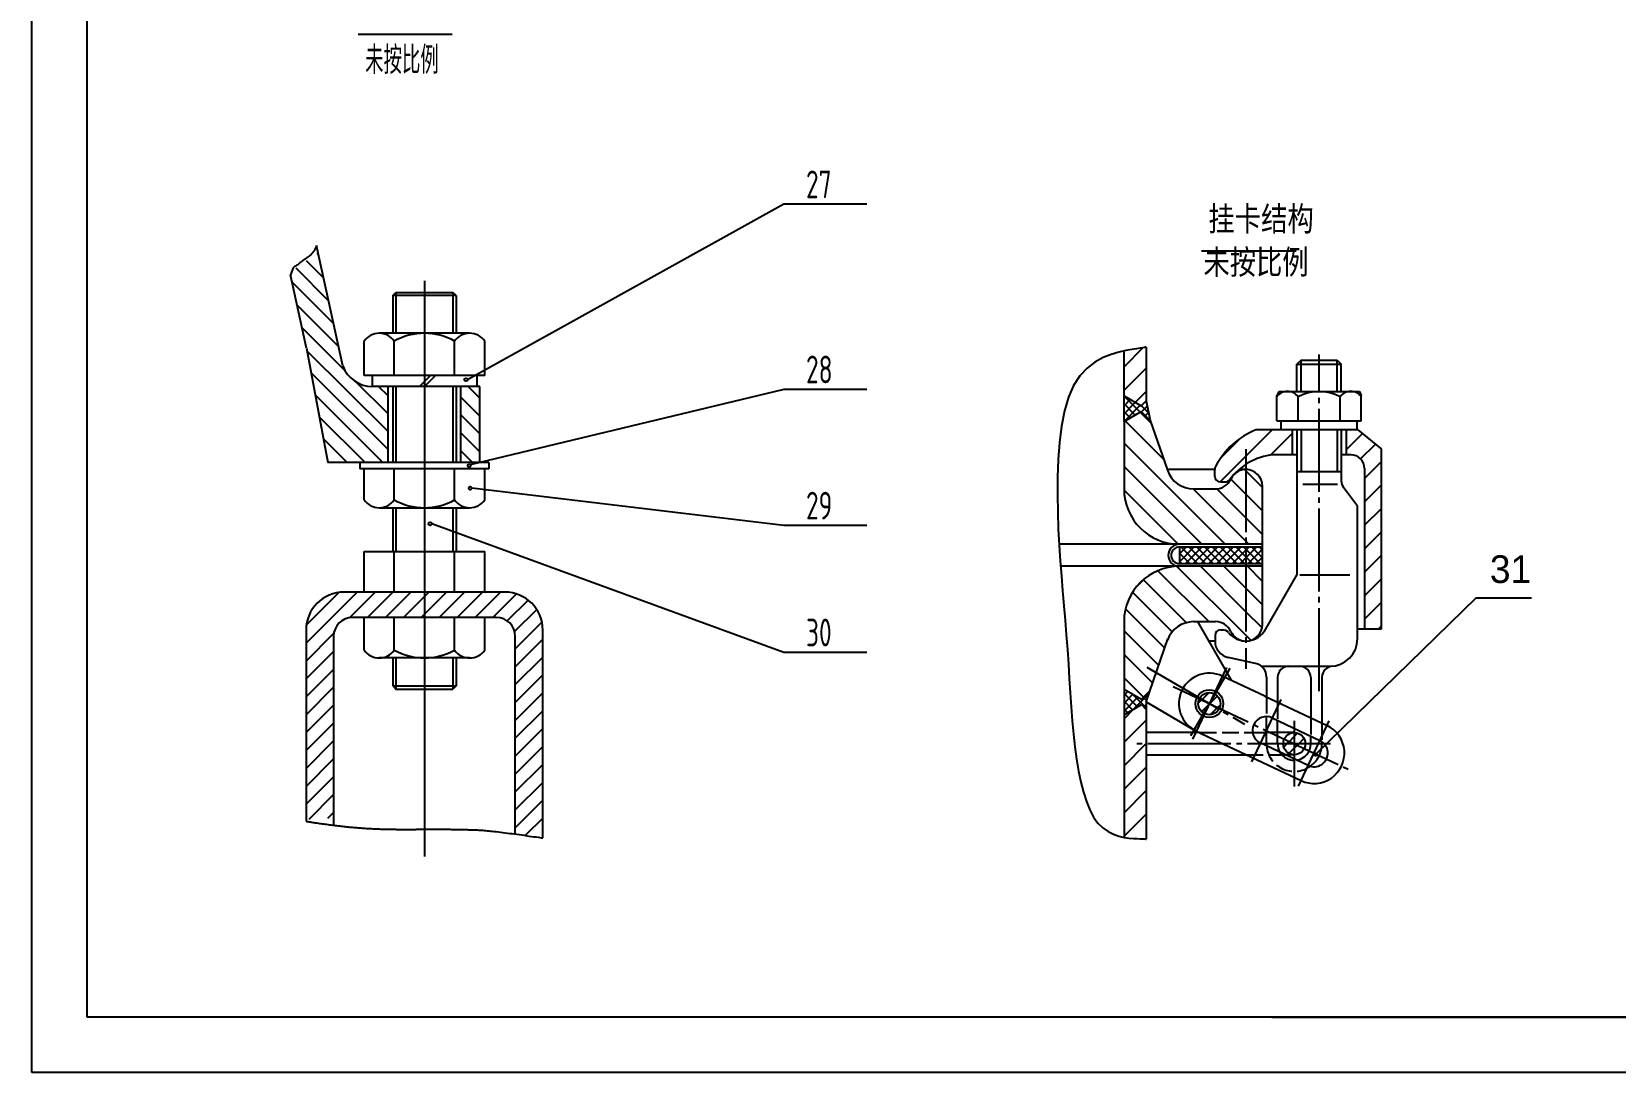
# Model space of a CAD drawing. Extents: x -1761 to -213, y -554 to 626.
# Drawn here: x -807.4 to -521.3, y -214.7 to -26.6 of the extents above; entities that cross this region are included whole.
import ezdxf

# ---------------------------------------------------------------- set-up
doc = ezdxf.new("R2010")
doc.units = 0
doc.linetypes.add('DASHDOT', pattern=[18, 15, -1, 1, -1])
doc.linetypes.add('DASHED', pattern=[4, 3, -1])
doc.layers.get('0').update_dxf_attribs({"color": 8, "linetype": 'CONTINUOUS'})
for name, color, linetype in [('0-EQUIPMENT', 7, 'CONTINUOUS'), ('1', 8, 'CONTINUOUS'), ('2', 94, 'DASHDOT'), ('3', 2, 'DASHED'), ('85', 7, 'CONTINUOUS')]:
    doc.layers.add(name, color=color, linetype=linetype)
doc.styles.add('HZTXT', font='tssdeng.shx', dxfattribs={"width": 0.8, "bigfont": 'tssdchn.shx'})
doc.styles.add('STYLE1', font='cadt_en.shx', dxfattribs={"bigfont": 'cadt_hz.shx'})

# ---------------------------------------------------------------- blocks, each defined once
blk = doc.blocks.new('*U99')
for p, q in [((-596.03, -66.23), (-578.98, -66.23, 1)), ((-613.84, -85.56), (-615.31, -86.36)), ((-612.38, -84.97), (-613.84, -85.56)), ((-610.99, -84.57), (-612.38, -84.97)), ((-609.72, -84.29), (-610.99, -84.57)), ((-610.05, -87.2), (-606.61, -83.76)), ((-608.64, -84.1), (-609.72, -84.29)), ((-607.79, -83.96), (-608.64, -84.1)), ((-607.14, -83.85), (-607.79, -83.96)), ((-606.68, -83.78), (-607.14, -83.85)), ((-606.37, -83.72), (-606.68, -83.78)), ((-606.19, -83.69), (-606.37, -83.72)), ((-606.09, -83.68), (-606.19, -83.69)), ((-606.06, -83.67), (-606.09, -83.68)), ((-616.72, -87.44), (-618.03, -88.83)), ((-615.31, -86.36), (-616.72, -87.44)), ((-610.05, -91.45), (-606.05, -87.45)), ((-578.06, -91.66), (-578.06, -86.02)), ((-571.56, -91.66), (-571.56, -86.02)), ((-619.17, -90.58), (-620.09, -92.71)), ((-618.03, -88.83), (-619.17, -90.58)), ((-620.09, -92.71), (-620.81, -95.19)), ((-607.15, -95.42), (-610.05, -92.52)), ((-610.05, -92.86), (-609.8, -92.61)), ((-610.05, -94.27), (-608.91, -93.13)), ((-610.05, -95.69), (-608.01, -93.65)), ((-608.05, -95.94), (-610.05, -93.93)), ((-610.02, -97.08), (-607.11, -94.17)), ((-608.01, -93.65), (-606.05, -91.69)), ((-605.6, -95.56), (-606.91, -94.25)), ((-606.88, -95.34), (-605.86, -94.32)), ((-620.81, -95.19), (-621.34, -97.94)), ((-608.94, -96.45), (-610.05, -95.35)), ((-609.84, -96.97), (-610.05, -96.76)), ((-602.9, -103.91), (-609.84, -96.97)), ((-605.14, -97.43), (-607.15, -95.42)), ((-606.17, -96.05), (-605.61, -95.49)), ((-621.34, -97.94), (-621.72, -100.89)), ((-583.28, -98.62), (-592.68, -108.02)), ((-583.6, -103.18), (-579.68, -99.25)), ((-578.06, -98.62), (-578.06, -106.18)), ((-571.56, -98.62), (-571.56, -106.18)), ((-569.94, -102.25), (-566.98, -99.29)), ((-621.72, -100.89), (-621.95, -103.99)), ((-591.77, -119.28), (-610.05, -101)), ((-567.31, -103.86), (-564.63, -101.18)), ((-621.95, -103.99), (-622.07, -107.17)), ((-596.02, -119.28), (-610.05, -105.25)), ((-588.29, -105.79), (-585.05, -109.03)), ((-566.59, -107.38), (-563.59, -104.38)), ((-622.07, -107.17), (-622.09, -110.35)), ((-590.78, -107.54), (-585.05, -113.28)), ((-566.59, -111.62), (-563.59, -108.62)), ((-622.09, -110.35), (-622.03, -113.49)), ((-600.26, -119.28), (-610.05, -109.49)), ((-597.53, -109.28), (-587.53, -119.28)), ((-593.29, -109.28), (-585.05, -117.52)), ((-622.03, -113.49), (-621.92, -116.51)), ((-566.59, -115.87), (-563.59, -112.87)), ((-621.92, -116.51), (-621.76, -119.43)), ((-566.59, -120.11), (-563.59, -117.11)), ((-621.76, -119.43), (-621.58, -122.27)), ((-600.05, -122.46), (-597.37, -119.78)), ((-600.05, -121.04), (-598.79, -119.78)), ((-596.76, -122.78), (-599.76, -119.78)), ((-598.96, -122.78), (-595.96, -119.78)), ((-595.34, -122.78), (-598.34, -119.78)), ((-597.55, -122.78), (-594.55, -119.78)), ((-593.93, -122.78), (-596.93, -119.78)), ((-596.13, -122.78), (-593.13, -119.78)), ((-592.52, -122.78), (-595.52, -119.78)), ((-594.72, -122.78), (-591.72, -119.78, 6.28)), ((-591.1, -122.78), (-594.1, -119.78)), ((-593.3, -122.78), (-590.3, -119.78)), ((-589.69, -122.78), (-592.69, -119.78)), ((-591.89, -122.78), (-588.89, -119.78, 1)), ((-588.27, -122.78), (-591.27, -119.78)), ((-588.05, -121.59), (-589.86, -119.78)), ((-588.05, -120.18), (-588.44, -119.78)), ((-588.05, -121.77), (-586.06, -119.78)), ((-588.05, -120.36), (-587.47, -119.78)), ((-585.05, -121.76), (-587.03, -119.78)), ((-585.05, -120.35), (-585.62, -119.78)), ((-621.58, -122.27), (-621.36, -125.03)), ((-598.17, -122.78), (-600.05, -120.9)), ((-599.59, -122.78), (-600.05, -122.32)), ((-590.47, -122.78), (-588.05, -120.36)), ((-589.06, -122.78), (-588.05, -121.77)), ((-585.44, -122.78), (-588.05, -120.18)), ((-586.86, -122.78), (-588.05, -121.59)), ((-587.65, -122.78), (-585.05, -120.19)), ((-586.23, -122.78), (-585.05, -121.6)), ((-566.59, -124.35), (-563.59, -121.35)), ((-621.36, -125.03), (-621.14, -127.73)), ((-598.81, -133.46), (-606.55, -125.72)), ((-594.74, -133.28), (-603.95, -124.07)), ((-588.05, -135.73), (-600.49, -123.29)), ((-588.05, -131.49), (-596.26, -123.28)), ((-588.05, -127.25), (-592.02, -123.28)), ((-585.05, -126), (-587.77, -123.28)), ((-566.59, -128.59), (-563.59, -125.59)), ((-621.14, -127.73), (-620.91, -130.4)), ((-601.37, -135.14), (-608.53, -127.98)), ((-585.05, -130.25), (-588.05, -127.25)), ((-620.91, -130.4), (-620.68, -133.04)), ((-602.7, -138.06), (-609.78, -130.97)), ((-585.12, -134.42), (-588.05, -131.49)), ((-546.46, -128.96), (-575.48, -157.3)), ((-566.59, -132.84), (-563.59, -129.84)), ((-620.68, -133.04), (-620.47, -135.67)), ((-564.17, -134.66), (-563.59, -134.08)), ((-620.47, -135.67), (-620.27, -138.31)), ((-603.78, -141.21), (-610.05, -134.95)), ((-587.14, -136.64), (-588.05, -135.73)), ((-620.27, -138.31), (-620.1, -140.95)), ((-604.87, -144.37), (-610.05, -139.19)), ((-620.1, -140.95), (-619.93, -143.56)), ((-619.93, -143.56), (-619.76, -146.15)), ((-606.55, -146.93), (-610.05, -143.43)), ((-610.05, -146.6), (-609.34, -145.89)), ((-619.76, -146.15), (-619.58, -148.69)), ((-619.58, -148.69), (-619.39, -151.18)), ((-607.62, -148.69), (-610.05, -146.26)), ((-610.05, -148.01), (-608.44, -146.4)), ((-610.05, -149.43), (-607.54, -146.92)), ((-608.52, -149.21), (-610.05, -147.67)), ((-606.05, -148.84), (-608.57, -146.33)), ((-608.27, -149.06), (-605.56, -146.35)), ((-605.96, -147.52), (-606.55, -146.93)), ((-606.49, -148.7), (-606.05, -148.26)), ((-596.64, -148.04), (-596.03, -147.43, 6.28)), ((-596.03, -147.43), (-595.93, -147.33)), ((-596.02, -149.54), (-594.75, -148.27)), ((-595.93, -147.33), (-594.69, -146.09, 6.28)), ((-594.71, -148.23), (-594.59, -148.11)), ((-594.59, -148.11), (-593.19, -146.71)), ((-594.59, -148.11), (-594.59, -148.11)), ((-593.15, -148.79), (-592.65, -148.29)), ((-619.39, -151.18), (-619.16, -153.59)), ((-610.05, -150.84), (-608.27, -149.06)), ((-609.41, -149.72), (-610.05, -149.09)), ((-610.05, -155.09), (-606.05, -151.09)), ((-594.43, -150.08), (-593.26, -148.9)), ((-593.26, -148.9), (-593.15, -148.79)), ((-619.16, -153.59), (-618.91, -155.92)), ((-580.18, -154.92), (-579.31, -154.04)), ((-579.31, -154.04), (-578.7, -153.43)), ((-578.49, -155.34), (-577.54, -154.4)), ((-618.91, -155.92), (-618.61, -158.16)), ((-610.05, -159.33), (-606.05, -155.33)), ((-581.21, -155.95), (-580.61, -155.34)), ((-580.61, -155.34), (-580.18, -154.92)), ((-580.25, -157.1), (-579.31, -156.16)), ((-579.31, -156.16), (-578.74, -155.6)), ((-578.74, -155.6), (-578.49, -155.34)), ((-618.61, -158.16), (-618.26, -160.28)), ((-610.05, -163.57), (-606.05, -159.57)), ((-618.26, -160.28), (-617.85, -162.27)), ((-617.85, -162.27), (-617.38, -164.11)), ((-617.38, -164.11), (-616.85, -165.79)), ((-616.85, -165.79), (-616.23, -167.29)), ((-610.05, -167.81), (-606.05, -163.81)), ((-616.23, -167.29), (-615.54, -168.59)), ((-615.54, -168.59), (-614.75, -169.68)), ((-610.05, -172.06), (-606.05, -168.06)), ((-614.75, -169.68), (-613.88, -170.54)), ((-613.88, -170.54), (-612.94, -171.21)), ((-612.94, -171.21), (-611.96, -171.7)), ((-611.96, -171.7), (-610.99, -172.04)), ((-610.99, -172.04), (-610.04, -172.26)), ((-610.04, -172.26), (-609.15, -172.39)), ((-609.15, -172.39), (-608.35, -172.46)), ((-608.35, -172.46), (-607.67, -172.5)), ((-607.67, -172.5), (-607.14, -172.52)), ((-607.14, -172.52), (-606.73, -172.54)), ((-606.73, -172.54), (-606.45, -172.55)), ((-606.45, -172.55), (-606.25, -172.56)), ((-606.25, -172.56), (-606.14, -172.57)), ((-606.14, -172.57), (-606.05, -172.57))]:
    blk.add_line(p, q)
blk.add_circle((-575.48, -157.3), 0.25)
at = {"layer": '2'}
for p, q in [((-606.05, -83.67), (-606.06, -83.67)), ((-574.81, -145.82), (-574.81, -85.02)), ((-605.97, -93.77), (-606.2, -93.54)), ((-605.46, -96.76), (-605.37, -96.66)), ((-592.56, -103.65), (-589.06, -100.15)), ((-588.05, -102.08), (-588.05, -141.83)), ((-605.93, -141.48), (-588.26, -151.82)), ((-590.93, -141.75), (-598.06, -153.93)), ((-591.55, -141.54), (-597.68, -154.53)), ((-601.18, -145), (-569.24, -160.09)), ((-605.6, -146.47), (-605.85, -146.22)), ((-581.71, -147.34), (-587.04, -158.6)), ((-579.31, -151.2), (-579.31, -163.06)), ((-578.56, -163.01), (-572.97, -151.19)), ((-572.75, -155.34), (-607.9, -155.34)), ((-606.08, -172.57), (-606.05, -172.57))]:
    blk.add_line(p, q, dxfattribs=at)
at = {"layer": '3'}
for p, q in [((-584.31, -146.89), (-584.31, -150.44, 6.28)), ((-582.31, -147.83), (-582.31, -151.15)), ((-576.31, -150.67), (-576.31, -153.98)), ((-596.33, -153.34), (-586.83, -153.34)), ((-582.31, -153.34), (-584.31, -153.34)), ((-574.31, -151.61), (-574.31, -154.97)), ((-587.93, -157.34), (-580.91, -157.34))]:
    blk.add_line(p, q, dxfattribs=at)
for radius, start, end in [(5, 184.6006, 305.2449), (3, 210.8689, 278.5498)]:
    blk.add_arc((-579.31, -155.34), radius, start, end, dxfattribs=at)
at = {"layer": '85'}
for p, q in [((-610.05, -97.09), (-610.05, -84.36)), ((-606.05, -83.67), (-606.05, -93.39, 6.28)), ((-578.06, -86.02), (-578.81, -86.77)), ((-578.81, -91.66), (-578.81, -86.77)), ((-578.81, -86.77), (-570.81, -86.77)), ((-578.06, -86.02), (-571.56, -86.02, 6.28)), ((-571.56, -86.02), (-570.81, -86.77)), ((-570.81, -91.66), (-570.81, -86.77)), ((-610.05, -92.47), (-606.93, -94.27, 6.28)), ((-606.93, -94.27), (-606.05, -93.39)), ((-606.05, -93.39), (-605.32, -96.9)), ((-582.08, -91.66), (-582.43, -92.41, 6.28)), ((-582.43, -96.99), (-582.43, -92.41)), ((-582.08, -91.66), (-567.54, -91.66)), ((-578.62, -96.99), (-578.62, -92.66)), ((-571, -96.99), (-571, -92.66)), ((-567.54, -91.66), (-567.19, -92.41)), ((-567.19, -96.99), (-567.19, -92.41)), ((-610.05, -97.09), (-606.93, -95.29, 6.28)), ((-610.05, -97.09), (-610.05, -109.28)), ((-606.93, -95.29), (-605.32, -96.9)), ((-605.32, -96.9), (-602.21, -105.91)), ((-582.43, -96.99), (-567.19, -96.99)), ((-581.72, -96.99), (-581.72, -98.62)), ((-567.93, -98.62), (-567.93, -96.99)), ((-567.81, -98.62), (-586.22, -98.62)), ((-579.68, -98.62), (-579.68, -103.12)), ((-578.81, -98.62), (-578.81, -124.77)), ((-570.81, -98.62), (-570.81, -107.81, 6.28)), ((-569.94, -98.62), (-569.94, -103.12)), ((-567.81, -98.62), (-563.59, -102.02)), ((-563.59, -102.02), (-563.59, -134.66)), ((-593.65, -105.78), (-602.26, -105.78, 6.28)), ((-593.65, -107.02), (-593.65, -105.78, 6.28)), ((-588.05, -105.78), (-589.27, -105.78)), ((-578.81, -103.12), (-583.15, -103.12)), ((-569.09, -103.12), (-570.81, -103.12)), ((-566.59, -105.62), (-566.59, -134.66)), ((-592.65, -108.02), (-591.76, -108.02, 6.28)), ((-570.81, -106.18), (-578.81, -106.18)), ((-571.51, -108.5), (-577.73, -108.5)), ((-597.49, -109.28), (-593, -109.28)), ((-585.05, -119.28), (-585.05, -108.78)), ((-567.87, -112.41), (-570.41, -109.01)), ((-585.05, -133.78), (-585.05, -114.02)), ((-567.87, -136.34), (-567.87, -112.41, 6.28)), ((-585.05, -119.28), (-621.77, -119.28)), ((-600.05, -119.78), (-600.05, -122.78)), ((-600.05, -119.78), (-585.05, -119.78)), ((-600.05, -122.78), (-585.05, -122.78)), ((-585.05, -123.28), (-621.5, -123.28)), ((-607.8, -126.96), (-606.37, -125.53)), ((-578.81, -124.77), (-584.8, -135.12)), ((-578.29, -124.81), (-569.27, -124.81)), ((-546.46, -128.96), (-536.46, -128.96, 1)), ((-610.05, -133.28), (-610.05, -145.47)), ((-597.49, -133.28), (-593.5, -133.28)), ((-596.69, -133.37), (-590.72, -143.86)), ((-606.05, -147.78), (-602.12, -136.37)), ((-593.61, -136.78), (-594.75, -136.78)), ((-593.61, -135.76), (-593.61, -136.82)), ((-592.61, -134.76), (-592.11, -134.76, 6.28)), ((-584.8, -135.11), (-584.8, -135.12)), ((-563.59, -134.66), (-567.87, -134.66, 6.28)), ((-586.27, -140.85), (-591.25, -139.75, 6.28)), ((-585.24, -141.34), (-572.87, -141.34)), ((-610.05, -145.47), (-606.91, -147.29)), ((-610.05, -145.47), (-610.05, -172.26)), ((-606.91, -147.29), (-605.34, -145.71)), ((-584.59, -146.75), (-592.29, -143.11, 6.28)), ((-584.31, -143.29), (-584.31, -146.89, 6.28)), ((-582.31, -143.34), (-582.31, -147.83)), ((-576.31, -143.34), (-576.31, -150.67)), ((-574.31, -143.34), (-574.31, -151.61)), ((-610.05, -150.09), (-606.91, -148.28, 6.28)), ((-606.91, -148.28), (-606.05, -149.14)), ((-606.05, -147.78), (-597.42, -152.83)), ((-606.05, -147.78), (-606.05, -172.57)), ((-584.59, -146.75), (-573.38, -152.05, 6.28)), ((-584.31, -155.34), (-584.31, -150.44, 6.28)), ((-583.29, -150.68), (-574.66, -154.76)), ((-582.31, -155.34), (-582.31, -151.15)), ((-596.33, -153.34), (-606.05, -153.34)), ((-596.99, -153.06), (-578.08, -161.99, 6.28)), ((-586.83, -153.34), (-584.31, -153.34)), ((-579.31, -153.34), (-582.31, -153.34)), ((-576.31, -155.34), (-576.31, -154.08, 6.28)), ((-576.8, -159.28), (-585.43, -155.2, 6.28)), ((-574.31, -155.34), (-574.31, -154.97)), ((-606.05, -157.34), (-587.93, -157.34)), ((-579.31, -157.34), (-580.91, -157.34))]:
    blk.add_line(p, q, dxfattribs=at)
for centre, radius in [((-594.64, -148.09), 2.5), ((-594.64, -148.09), 2.5), ((-594.64, -148.09), 2), ((-579.31, -155.34), 2)]:
    blk.add_circle(centre, radius, dxfattribs=at)
for centre, radius, start, end in [((-580.52, -93.97), 2.32, 34.6147, 145.3853), ((-574.81, -99.42), 7.76, 60.5915, 119.4085), ((-569.09, -93.97), 2.32, 34.6147, 145.3853), ((-580.95, -111.76), 14.15, 111.8472, 152.5271), ((-581.11, -112.06), 14.16, 153.65, 153.7022), ((-592.65, -105.74), 1, 149.0834, 182.4091), ((-581.95, -114.23), 11.18, 96.1907, 143.6292), ((-588.05, -108.78), 3, 83.3064, 155.3757), ((-588.05, -108.78), 3, 0, 90), ((-569.09, -105.62), 2.5, 0, 90), ((-597.49, -104.28), 5, 199.0256, 270), ((-592.65, -107.02), 1, 180, 270), ((-593.5, -106.28), 3, 270, 335.3757), ((-591.76, -107.02), 1, 270, 323.6888), ((-568.81, -107.81), 2, 180, 216.7373), ((-600.05, -109.28), 10, 180, 270), ((-600.05, -121.28), 2, 90, 270), ((-600.05, -121.28), 1.5, 90, 270), ((-600.05, -133.28), 10, 90, 180), ((-597.49, -138.28), 5, 90, 160.9744), ((-593.5, -136.28), 3, 24.6243, 90), ((-588.05, -133.78), 3, 270, 360), ((-592.61, -135.76), 1, 90, 180), ((-590.61, -136.82), 3, 180, 257.5323), ((-592.31, -136.26), 1.5, 39.2375, 90), ((-588.05, -132.78), 4, 219.3396, 324.3715), ((-588.05, -133.78), 3, 204.6243, 276.6936), ((-572.87, -136.34), 5, 270, 360), ((-594.64, -148.09), 5.5, 64.7094, 244.7094), ((-586.81, -143.29), 2.5, 0, 77.5323), ((-580.31, -143.34), 2, 90, 180), ((-578.31, -143.34), 2, 0, 90), ((-572.31, -143.34), 2, 90, 180), ((-584.36, -152.94), 2.5, 64.7094, 244.7094), ((-575.73, -157.02), 5.5, 244.7094, 424.7094), ((-579.31, -155.34), 5, 180, 184.6006), ((-579.31, -155.34), 3, 180, 210.8689), ((-579.31, -155.34), 3, 278.5498, 360), ((-575.73, -157.02), 2.5, 244.7094, 424.7094), ((-579.31, -155.34), 5, 305.2449, 360)]:
    blk.add_arc(centre, radius, start, end, dxfattribs=at)
at = {"style": 'STYLE1', "width": 1.003}
for s, p in [('挂卡结构', (-594.82, -63.14)), ('31', (-543.96, -126.29))]:
    blk.add_text(s, height=5, dxfattribs=at).set_placement(p)
blk = doc.blocks.new('*U149')
for p, q in [((-726.41, -92.88), (-728.52, -90.78)), ((-726.41, -96.12), (-729.84, -92.69)), ((-726.41, -99.35), (-729.84, -95.92)), ((-726.41, -102.59), (-729.84, -99.16)), ((-727.73, -104.5), (-729.84, -102.39, 1))]:
    blk.add_line(p, q)
blk = doc.blocks.new('*U150')
for p, q in [((-754.62, -71.14), (-757.69, -68.07)), ((-755.52, -67.01), (-755.79, -66.74)), ((-753.72, -75.27), (-759.6, -69.4)), ((-752.83, -79.4), (-760.3, -71.93)), ((-751.93, -83.54), (-759.4, -76.06)), ((-750.73, -87.97), (-758.51, -80.19)), ((-742.99, -98.94), (-757.63, -84.31)), ((-742.99, -102.18), (-756.89, -88.28)), ((-742.99, -95.71), (-748.72, -89.98)), ((-742.99, -92.47), (-744.69, -90.78)), ((-743.9, -104.5), (-756.14, -92.26)), ((-747.14, -104.5), (-755.4, -96.24)), ((-750.37, -104.5), (-754.66, -100.22)), ((-753.61, -104.5), (-753.91, -104.19, 1))]:
    blk.add_line(p, q)
blk = doc.blocks.new('*U151')
for p, q in [((-756.1, -65.74), (-756.14, -65.82)), ((-756.06, -65.66), (-756.1, -65.74)), ((-756.03, -65.59), (-756.06, -65.66)), ((-755.99, -65.52), (-756.03, -65.59)), ((-755.96, -65.45), (-755.99, -65.52)), ((-755.93, -65.39), (-755.96, -65.45)), ((-755.91, -65.34), (-755.93, -65.39)), ((-755.89, -65.3), (-755.91, -65.34, 1)), ((-759.1, -68.6), (-759.17, -68.65)), ((-759.03, -68.54), (-759.1, -68.6)), ((-758.96, -68.49), (-759.03, -68.54)), ((-758.9, -68.43), (-758.96, -68.49)), ((-758.83, -68.38), (-758.9, -68.43)), ((-758.76, -68.33), (-758.83, -68.38)), ((-758.69, -68.27), (-758.76, -68.33)), ((-758.62, -68.22), (-758.69, -68.27)), ((-758.55, -68.17), (-758.62, -68.22)), ((-758.48, -68.12), (-758.55, -68.17)), ((-758.41, -68.06), (-758.48, -68.12)), ((-758.34, -68.01), (-758.41, -68.06)), ((-758.26, -67.96), (-758.34, -68.01)), ((-758.19, -67.91), (-758.26, -67.96)), ((-758.12, -67.86), (-758.19, -67.91)), ((-758.05, -67.81), (-758.12, -67.86)), ((-757.98, -67.77), (-758.05, -67.81)), ((-757.91, -67.72), (-757.98, -67.77)), ((-757.84, -67.67), (-757.91, -67.72)), ((-757.77, -67.63), (-757.84, -67.67)), ((-757.7, -67.58), (-757.77, -67.63)), ((-757.63, -67.54), (-757.7, -67.58)), ((-757.56, -67.49), (-757.63, -67.54)), ((-757.49, -67.44), (-757.56, -67.49)), ((-757.42, -67.4), (-757.49, -67.44)), ((-757.36, -67.35), (-757.42, -67.4)), ((-757.29, -67.3), (-757.36, -67.35)), ((-757.22, -67.25), (-757.29, -67.3)), ((-757.16, -67.19), (-757.22, -67.25)), ((-757.1, -67.14), (-757.16, -67.19)), ((-757.03, -67.08), (-757.1, -67.14)), ((-756.97, -67.02), (-757.03, -67.08)), ((-756.91, -66.96), (-756.97, -67.02)), ((-756.85, -66.89), (-756.91, -66.96)), ((-756.79, -66.82), (-756.85, -66.89)), ((-756.73, -66.75), (-756.79, -66.82)), ((-756.67, -66.68), (-756.73, -66.75)), ((-756.62, -66.61), (-756.67, -66.68)), ((-756.56, -66.53), (-756.62, -66.61)), ((-756.51, -66.45), (-756.56, -66.53)), ((-756.46, -66.37), (-756.51, -66.45)), ((-756.41, -66.3), (-756.46, -66.37)), ((-756.36, -66.22), (-756.41, -66.3)), ((-756.32, -66.14), (-756.36, -66.22)), ((-756.27, -66.06), (-756.32, -66.14)), ((-756.23, -65.98), (-756.27, -66.06)), ((-756.18, -65.9), (-756.23, -65.98)), ((-756.14, -65.82), (-756.18, -65.9)), ((-760.55, -70.45), (-760.59, -70.58)), ((-760.5, -70.3), (-760.55, -70.45)), ((-760.44, -70.14), (-760.5, -70.3)), ((-760.37, -69.96), (-760.44, -70.14)), ((-760.31, -69.79), (-760.37, -69.96)), ((-760.24, -69.63), (-760.31, -69.79)), ((-760.17, -69.48), (-760.24, -69.63)), ((-760.11, -69.36), (-760.17, -69.48)), ((-760.05, -69.26), (-760.11, -69.36)), ((-759.99, -69.19), (-760.05, -69.26)), ((-759.94, -69.14), (-759.99, -69.19)), ((-759.88, -69.11), (-759.94, -69.14)), ((-759.83, -69.09), (-759.88, -69.11)), ((-759.78, -69.07), (-759.83, -69.09)), ((-759.73, -69.06), (-759.78, -69.07)), ((-759.67, -69.04), (-759.73, -69.06)), ((-759.62, -69.01), (-759.67, -69.04)), ((-759.56, -68.97), (-759.62, -69.01)), ((-759.5, -68.93), (-759.56, -68.97)), ((-759.43, -68.88), (-759.5, -68.93)), ((-759.37, -68.83), (-759.43, -68.88)), ((-759.3, -68.77), (-759.37, -68.83)), ((-759.23, -68.71), (-759.3, -68.77)), ((-759.17, -68.65), (-759.23, -68.71))]:
    blk.add_line(p, q)
blk = doc.blocks.new('*U152')
for p, q in [((-757.8, -169.36), (-757.69, -169.38, 1)), ((-757.69, -169.38), (-757.55, -169.4)), ((-757.55, -169.4), (-757.39, -169.42)), ((-757.39, -169.42), (-757.22, -169.45)), ((-757.22, -169.45), (-757.02, -169.48)), ((-757.02, -169.48), (-756.81, -169.51)), ((-756.81, -169.51), (-756.59, -169.55)), ((-756.59, -169.55), (-756.36, -169.58)), ((-756.36, -169.58), (-756.13, -169.62)), ((-756.13, -169.62), (-755.88, -169.66)), ((-755.88, -169.66), (-755.63, -169.69)), ((-755.63, -169.69), (-755.38, -169.73)), ((-755.38, -169.73), (-755.12, -169.77)), ((-755.12, -169.77), (-754.86, -169.8)), ((-754.86, -169.8), (-754.6, -169.84)), ((-754.6, -169.84), (-754.34, -169.88)), ((-754.34, -169.88), (-754.08, -169.91)), ((-754.08, -169.91), (-753.83, -169.95)), ((-753.83, -169.95), (-753.57, -169.98)), ((-753.57, -169.98), (-753.31, -170.01)), ((-753.31, -170.01), (-753.05, -170.05)), ((-753.05, -170.05), (-752.79, -170.08)), ((-752.79, -170.08), (-752.54, -170.11)), ((-752.54, -170.11), (-752.28, -170.14)), ((-752.28, -170.14), (-752.02, -170.17)), ((-752.02, -170.17), (-751.76, -170.2)), ((-751.76, -170.2), (-751.5, -170.23)), ((-751.5, -170.23), (-751.24, -170.26)), ((-751.24, -170.26), (-750.98, -170.29)), ((-750.98, -170.29), (-750.73, -170.32)), ((-750.73, -170.32), (-750.47, -170.34)), ((-750.47, -170.34), (-750.21, -170.37)), ((-750.21, -170.37), (-749.95, -170.4)), ((-749.95, -170.4), (-749.7, -170.42)), ((-749.7, -170.42), (-749.44, -170.45)), ((-749.44, -170.45), (-749.19, -170.47)), ((-749.19, -170.47), (-748.93, -170.49)), ((-748.93, -170.49), (-748.68, -170.51)), ((-748.68, -170.51), (-748.43, -170.53)), ((-748.43, -170.53), (-748.18, -170.55)), ((-748.18, -170.55), (-747.93, -170.57)), ((-747.93, -170.57), (-747.69, -170.59)), ((-747.69, -170.59), (-747.44, -170.61)), ((-747.44, -170.61), (-747.2, -170.62)), ((-747.2, -170.62), (-746.96, -170.64)), ((-746.96, -170.64), (-746.71, -170.65)), ((-746.71, -170.65), (-746.47, -170.67)), ((-746.47, -170.67), (-746.23, -170.68)), ((-746.23, -170.68), (-746, -170.69)), ((-746, -170.69), (-745.76, -170.7)), ((-745.76, -170.7), (-745.52, -170.71)), ((-745.52, -170.71), (-745.29, -170.72)), ((-745.29, -170.72), (-745.05, -170.73)), ((-745.05, -170.73), (-744.82, -170.74)), ((-744.82, -170.74), (-744.59, -170.75)), ((-744.59, -170.75), (-744.35, -170.76)), ((-744.35, -170.76), (-744.12, -170.77)), ((-744.12, -170.77), (-743.89, -170.77)), ((-743.89, -170.77), (-743.66, -170.78)), ((-743.66, -170.78), (-743.43, -170.78)), ((-743.43, -170.78), (-743.2, -170.79)), ((-743.2, -170.79), (-742.97, -170.79)), ((-742.97, -170.79), (-742.74, -170.8)), ((-742.74, -170.8), (-742.52, -170.8)), ((-742.52, -170.8), (-742.29, -170.81)), ((-742.29, -170.81), (-742.06, -170.81)), ((-742.06, -170.81), (-741.83, -170.81)), ((-741.83, -170.81), (-741.61, -170.81)), ((-741.61, -170.81), (-741.38, -170.82)), ((-741.38, -170.82), (-741.16, -170.82)), ((-741.16, -170.82), (-740.93, -170.82)), ((-740.93, -170.82), (-740.71, -170.82)), ((-740.71, -170.82), (-740.48, -170.82)), ((-740.48, -170.82), (-740.26, -170.82)), ((-740.26, -170.82), (-740.04, -170.82)), ((-740.04, -170.82), (-739.81, -170.82)), ((-739.81, -170.82), (-739.59, -170.82)), ((-739.59, -170.82), (-739.37, -170.82)), ((-739.37, -170.82), (-739.15, -170.82)), ((-739.15, -170.82), (-738.93, -170.82)), ((-738.93, -170.82), (-738.71, -170.82)), ((-738.71, -170.82), (-738.49, -170.82)), ((-738.49, -170.82), (-738.27, -170.82)), ((-738.27, -170.82), (-738.05, -170.82)), ((-738.05, -170.82), (-737.83, -170.81)), ((-737.83, -170.81), (-737.61, -170.81)), ((-737.61, -170.81), (-737.4, -170.81)), ((-737.4, -170.81), (-737.18, -170.81)), ((-737.18, -170.81), (-736.96, -170.81)), ((-736.96, -170.81), (-736.74, -170.8)), ((-736.74, -170.8), (-736.52, -170.8)), ((-736.52, -170.8), (-736.31, -170.8)), ((-736.31, -170.8), (-736.09, -170.8)), ((-736.09, -170.8), (-735.87, -170.8)), ((-735.87, -170.8), (-735.65, -170.79)), ((-735.65, -170.79), (-735.43, -170.79)), ((-735.43, -170.79), (-735.21, -170.79)), ((-735.21, -170.79), (-734.98, -170.79)), ((-734.98, -170.79), (-734.76, -170.79)), ((-734.76, -170.79), (-734.54, -170.79)), ((-734.54, -170.79), (-734.31, -170.79)), ((-734.31, -170.79), (-734.08, -170.79)), ((-734.08, -170.79), (-733.86, -170.79)), ((-733.86, -170.79), (-733.63, -170.79)), ((-733.63, -170.79), (-733.4, -170.79)), ((-733.4, -170.79), (-733.16, -170.79)), ((-733.16, -170.79), (-732.93, -170.8)), ((-732.93, -170.8), (-732.7, -170.8)), ((-732.7, -170.8), (-732.46, -170.8)), ((-732.46, -170.8), (-732.23, -170.81)), ((-732.23, -170.81), (-731.99, -170.81)), ((-731.99, -170.81), (-731.76, -170.81)), ((-731.76, -170.81), (-731.52, -170.82)), ((-731.52, -170.82), (-731.29, -170.82)), ((-731.29, -170.82), (-731.06, -170.82)), ((-731.06, -170.82), (-730.82, -170.83)), ((-730.82, -170.83), (-730.59, -170.83)), ((-730.59, -170.83), (-730.37, -170.84)), ((-730.37, -170.84), (-730.14, -170.84)), ((-730.14, -170.84), (-729.92, -170.85)), ((-729.92, -170.85), (-729.7, -170.85)), ((-729.7, -170.85), (-729.48, -170.86)), ((-729.48, -170.86), (-729.27, -170.86)), ((-729.27, -170.86), (-729.06, -170.86)), ((-729.06, -170.86), (-728.85, -170.87)), ((-728.85, -170.87), (-728.64, -170.87)), ((-728.64, -170.87), (-728.44, -170.88)), ((-728.44, -170.88), (-728.24, -170.88)), ((-728.24, -170.88), (-728.04, -170.89)), ((-728.04, -170.89), (-727.84, -170.89)), ((-727.84, -170.89), (-727.64, -170.9)), ((-727.64, -170.9), (-727.44, -170.9)), ((-727.44, -170.9), (-727.23, -170.91)), ((-727.23, -170.91), (-727.03, -170.92)), ((-727.03, -170.92), (-726.81, -170.93)), ((-726.81, -170.93), (-726.6, -170.94)), ((-726.6, -170.94), (-726.37, -170.96)), ((-726.37, -170.96), (-726.14, -170.97)), ((-726.14, -170.97), (-725.89, -170.99)), ((-725.89, -170.99), (-725.64, -171.01)), ((-725.64, -171.01), (-725.37, -171.03)), ((-725.37, -171.03), (-725.09, -171.06)), ((-725.09, -171.06), (-724.8, -171.08)), ((-724.8, -171.08), (-724.48, -171.12)), ((-724.48, -171.12), (-724.15, -171.15)), ((-724.15, -171.15), (-723.8, -171.19)), ((-723.8, -171.19), (-723.44, -171.23)), ((-723.44, -171.23), (-723.06, -171.28)), ((-723.06, -171.28), (-722.67, -171.32)), ((-722.67, -171.32), (-722.27, -171.37)), ((-722.27, -171.37), (-721.86, -171.43)), ((-721.86, -171.43), (-721.44, -171.48)), ((-721.44, -171.48), (-721.01, -171.54)), ((-721.01, -171.54), (-720.58, -171.59)), ((-720.58, -171.59), (-720.14, -171.65)), ((-720.14, -171.65), (-719.7, -171.71)), ((-719.7, -171.71), (-719.26, -171.77)), ((-719.26, -171.77), (-718.82, -171.83)), ((-718.82, -171.83), (-718.37, -171.89)), ((-718.37, -171.89), (-717.93, -171.96)), ((-717.93, -171.96), (-717.49, -172.02)), ((-717.49, -172.02), (-717.06, -172.08)), ((-717.06, -172.08), (-716.65, -172.14)), ((-716.65, -172.14), (-716.26, -172.19)), ((-716.26, -172.19), (-715.89, -172.25)), ((-715.89, -172.25), (-715.56, -172.29)), ((-715.56, -172.29), (-715.27, -172.34)), ((-715.27, -172.34), (-715.03, -172.37))]:
    blk.add_line(p, q)

msp = doc.modelspace()

# ---------------------------------------------------------------- linework, layer by layer
for p, q in [((-807.35915, -214.73399), (-807.35915, 626.26601, 1)), ((-583.35915, -204.73399), (-403.35915, -204.73399)), ((-213.35915, -214.73399), (-807.35915, -214.73399, 1))]:
    msp.add_line(p, q)
at = {"layer": '0-EQUIPMENT'}
for p, q in [((-731.41787, -27.18134), (-748.38533, -27.18134)), ((-671.5099, -57.85594), (-728.63995, -89.54962)), ((-656.5099, -57.85594), (-671.5099, -57.85594)), ((-751.16406, -87.06615), (-755.88871, -65.29933)), ((-757.71744, -83.83026), (-760.59244, -70.58491)), ((-742.13446, -74.35539), (-741.56267, -73.7836)), ((-742.13446, -74.35539), (-742.13446, -81.15246)), ((-730.69875, -74.35539), (-742.13446, -74.35539)), ((-741.56267, -73.7836), (-741.56267, -81.15246)), ((-741.56267, -73.7836), (-731.27053, -73.7836)), ((-736.4166, -71.67134), (-736.4166, -175.70951)), ((-731.27053, -73.7836), (-731.27053, -81.15246)), ((-730.69875, -74.35539), (-731.27053, -73.7836)), ((-730.69875, -74.35539), (-730.69875, -81.15246)), ((-747.3109, -88.77626), (-747.3109, -82.58192, 6.28319)), ((-728.24588, -81.15246), (-744.58732, -81.15246, 6.28319)), ((-741.86375, -88.77626), (-741.86375, -82.58192)), ((-730.96945, -88.77626), (-730.96945, -82.58192, 6.28319)), ((-725.52231, -88.77626), (-725.52231, -82.58192)), ((-757.71744, -83.83026), (-753.85642, -104.50036)), ((-725.52231, -88.77626), (-747.3109, -88.77626)), ((-745.88143, -88.77626), (-745.88143, -90.77751)), ((-726.41036, -90.77751), (-745.80983, -90.77751)), ((-742.99213, -104.50036), (-742.99213, -90.77751)), ((-742.13446, -90.77751), (-742.13446, -104.50036)), ((-741.56267, -90.77751), (-741.56267, -104.50036)), ((-735.33404, -88.77626), (-737.33529, -90.77751)), ((-736.4166, -90.77751), (-734.41535, -88.77626)), ((-731.27053, -90.77751), (-731.27053, -104.50036)), ((-730.69875, -90.77751), (-730.69875, -104.50036)), ((-729.84107, -104.50036), (-729.84107, -90.77751)), ((-671.5099, -91.30662), (-728.12397, -104.91053)), ((-726.95177, -88.77626), (-726.95177, -90.77751)), ((-726.41036, -104.50036), (-726.41036, -90.77751)), ((-656.5099, -91.30662), (-671.5099, -91.30662)), ((-724.7673, -104.50036), (-753.85642, -104.50036)), ((-748.07994, -104.50036), (-748.07994, -105.64393)), ((-724.7673, -105.64393), (-748.07994, -105.64393)), ((-747.3109, -111.26649), (-747.3109, -105.64393)), ((-741.86375, -111.26649), (-741.86375, -105.64393)), ((-730.96945, -111.26649), (-730.96945, -105.64393, 6.28319)), ((-725.52231, -111.26649), (-725.52231, -105.64393)), ((-724.7673, -104.50036), (-724.7673, -105.64393)), ((-671.5099, -115.91836), (-727.87104, -109.16238)), ((-744.58732, -112.69595), (-728.24588, -112.69595)), ((-742.13446, -112.69595), (-742.13446, -120.62537, 6.28319)), ((-741.56267, -112.69595), (-741.56267, -120.62537)), ((-731.27053, -112.69595), (-731.27053, -120.62537)), ((-730.69875, -112.69595), (-730.69875, -120.62537)), ((-671.5099, -138.85013), (-735.10502, -115.58827)), ((-656.5099, -115.91836), (-671.5099, -115.91836)), ((-747.3109, -127.94356), (-747.3109, -120.62537)), ((-747.3109, -120.62537), (-725.52231, -120.62537)), ((-741.86375, -127.94356), (-741.86375, -120.62537)), ((-730.96945, -127.94356), (-730.96945, -120.62537)), ((-725.52231, -127.94356), (-725.52231, -120.62537)), ((-757.80231, -133.93366), (-751.81221, -127.94356)), ((-757.80231, -137.16817), (-748.57771, -127.94356)), ((-721.89232, -127.94356), (-750.94088, -127.94356)), ((-749.91748, -132.51785), (-745.3432, -127.94356)), ((-746.68298, -132.51785), (-742.10869, -127.94356)), ((-743.44847, -132.51785), (-738.87419, -127.94356)), ((-740.21396, -132.51785), (-735.63968, -127.94356)), ((-736.97946, -132.51785), (-732.40517, -127.94356)), ((-733.74495, -132.51785), (-729.17067, -127.94356)), ((-730.51044, -132.51785), (-725.93616, -127.94356)), ((-727.27594, -132.51785), (-722.70165, -127.94356)), ((-724.04143, -132.51785), (-719.79541, -128.27183)), ((-717.67878, -129.38971), (-721.44453, -133.15546)), ((-716.13183, -131.07726), (-720.12119, -135.06662)), ((-723.43661, -132.51785), (-749.3966, -132.51785, 6.28319)), ((-747.3109, -138.40658), (-747.3109, -132.51785)), ((-741.86375, -138.40658), (-741.86375, -132.51785, 6.28319)), ((-730.96945, -138.40658), (-730.96945, -132.51785, 6.28319)), ((-725.52231, -138.40658), (-725.52231, -132.51785)), ((-720.00589, -138.18583), (-715.18394, -133.36388)), ((-757.80231, -134.80499), (-757.80231, -169.35932)), ((-757.80231, -140.40268), (-752.82731, -135.42768)), ((-752.82731, -135.94856), (-752.82731, -170.07423)), ((-720.00589, -171.63063), (-720.00589, -135.94856)), ((-720.00589, -141.42034), (-715.03089, -136.44534)), ((-715.03089, -172.37051), (-715.03089, -134.80499)), ((-757.80231, -143.63718), (-752.82731, -138.66218)), ((-728.24588, -139.83605), (-744.58732, -139.83605)), ((-742.13446, -139.83605), (-742.13446, -144.89833)), ((-741.56267, -139.83605), (-741.56267, -145.47011)), ((-731.27053, -139.83605), (-731.27053, -145.47011)), ((-730.69875, -139.83605), (-730.69875, -144.89833, 6.28319)), ((-720.00589, -144.65485), (-715.03089, -139.67985)), ((-656.5099, -138.85013), (-671.5099, -138.85013)), ((-757.80231, -146.87169), (-752.82731, -141.89669)), ((-720.00589, -147.88935), (-715.03089, -142.91435)), ((-757.80231, -150.1062), (-752.82731, -145.1312)), ((-742.13446, -144.89833), (-741.56267, -145.47011)), ((-742.13446, -144.89833), (-730.69875, -144.89833)), ((-741.56267, -145.47011), (-731.27053, -145.47011)), ((-730.69875, -144.89833), (-731.27053, -145.47011)), ((-757.80231, -153.3407), (-752.82731, -148.3657)), ((-720.00589, -151.12386), (-715.03089, -146.14886)), ((-757.80231, -156.57521), (-752.82731, -151.60021, 1)), ((-720.00589, -154.35837), (-715.03089, -149.38337)), ((-720.00589, -157.59287), (-715.03089, -152.61787)), ((-757.80231, -159.80972), (-752.82731, -154.83472)), ((-720.00589, -160.82738), (-715.03089, -155.85238)), ((-757.80231, -163.04422), (-752.82731, -158.06922)), ((-720.00589, -164.06189), (-715.03089, -159.08689)), ((-757.80231, -166.27873), (-752.82731, -161.30373)), ((-720.00589, -167.29639), (-715.03089, -162.32139)), ((-757.2527, -168.96362), (-752.82731, -164.53824)), ((-720.00589, -170.5309), (-715.03089, -165.5559)), ((-753.86292, -168.80835), (-752.82731, -167.77274)), ((-715.03089, -168.79041), (-718.13147, -171.89099))]:
    msp.add_line(p, q, dxfattribs=at)
for centre in [(-728.92585, -89.54962), (-728.34178, -105.09572), (-728.15693, -109.16238), (-735.39091, -115.58827)]:
    msp.add_circle(centre, 0.28589, dxfattribs=at)
for centre, radius, start, end in [((-744.58732, -84.46182), 3.30936, 34.6146661, 145.3853339), ((-736.4166, -92.2457), 11.09325, 60.5915139, 119.4084861), ((-728.24588, -84.46182), 3.30936, 34.6146661, 145.3853339), ((-745.80983, -85.05966), 5.71785, 200.5433621, 270), ((-744.58732, -109.38659), 3.30936, 214.6146661, 325.3853339), ((-736.4166, -101.60271), 11.09325, 240.5915139, 299.4084861), ((-728.24588, -109.38659), 3.30936, 214.6146661, 325.3853339), ((-750.94088, -134.80499), 6.86143, 90, 180), ((-721.89232, -134.80499), 6.86143, 0, 90), ((-749.3966, -135.94856), 3.43071, 90, 180), ((-723.43661, -135.94856), 3.43071, 0, 90), ((-744.58732, -136.52668), 3.30936, 214.6146661, 325.3853339), ((-736.4166, -128.7428), 11.09325, 240.5915139, 299.4084861), ((-728.24588, -136.52668), 3.30936, 214.6146661, 325.3853339)]:
    msp.add_arc(centre, radius, start, end, dxfattribs=at)
at = {"layer": '1'}
for p, q in [((-797.35915, -204.73399), (-797.35915, 601.26601, 1)), ((-223.35915, -204.73399), (-797.35915, -204.73399, 1))]:
    msp.add_line(p, q, dxfattribs=at)

# ---------------------------------------------------------------- block references
msp.add_blockref('*U99', (0, 0))
at = {"layer": '0-EQUIPMENT'}
for name in ['*U151', '*U150', '*U149', '*U152']:
    msp.add_blockref(name, (0, 0), dxfattribs=at)

# ---------------------------------------------------------------- texts
at = {"style": 'STYLE1'}
msp.add_text('未按比例', height=5, dxfattribs=at).set_placement((-595.70022, -70.96019))
at = {"layer": '0-EQUIPMENT', "style": 'HZTXT', "width": 0.7}
for s, p in [('未按比例', (-747.12276, -34.27985)), ('27', (-667.49094, -56.74841)), ('28', (-667.49094, -90.19908)), ('29', (-667.49094, -114.81083)), ('30', (-667.49094, -137.7426))]:
    msp.add_text(s, height=5, dxfattribs=at).set_placement(p)

doc.saveas('drawing.dxf')
